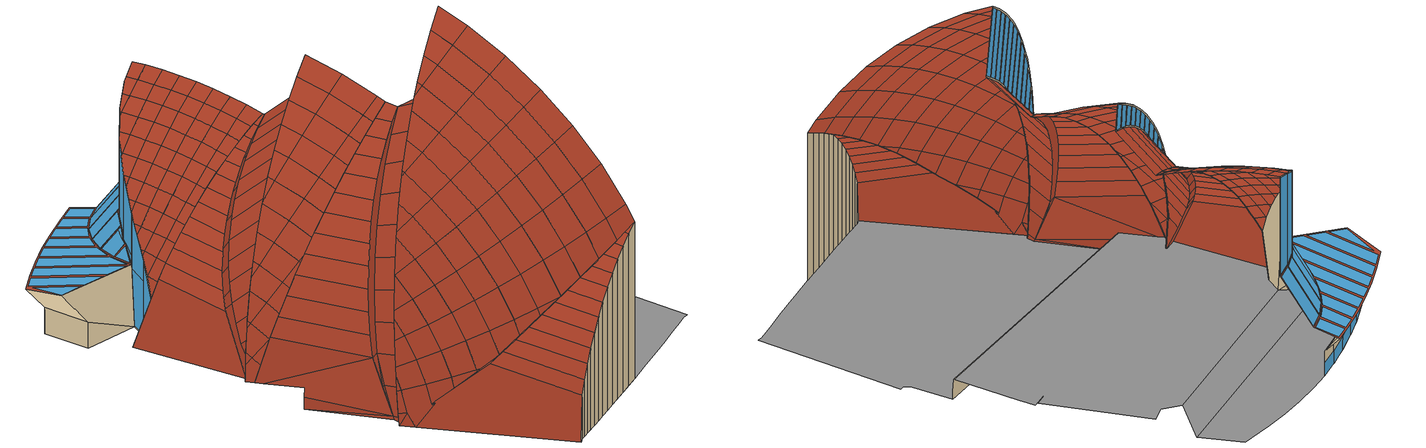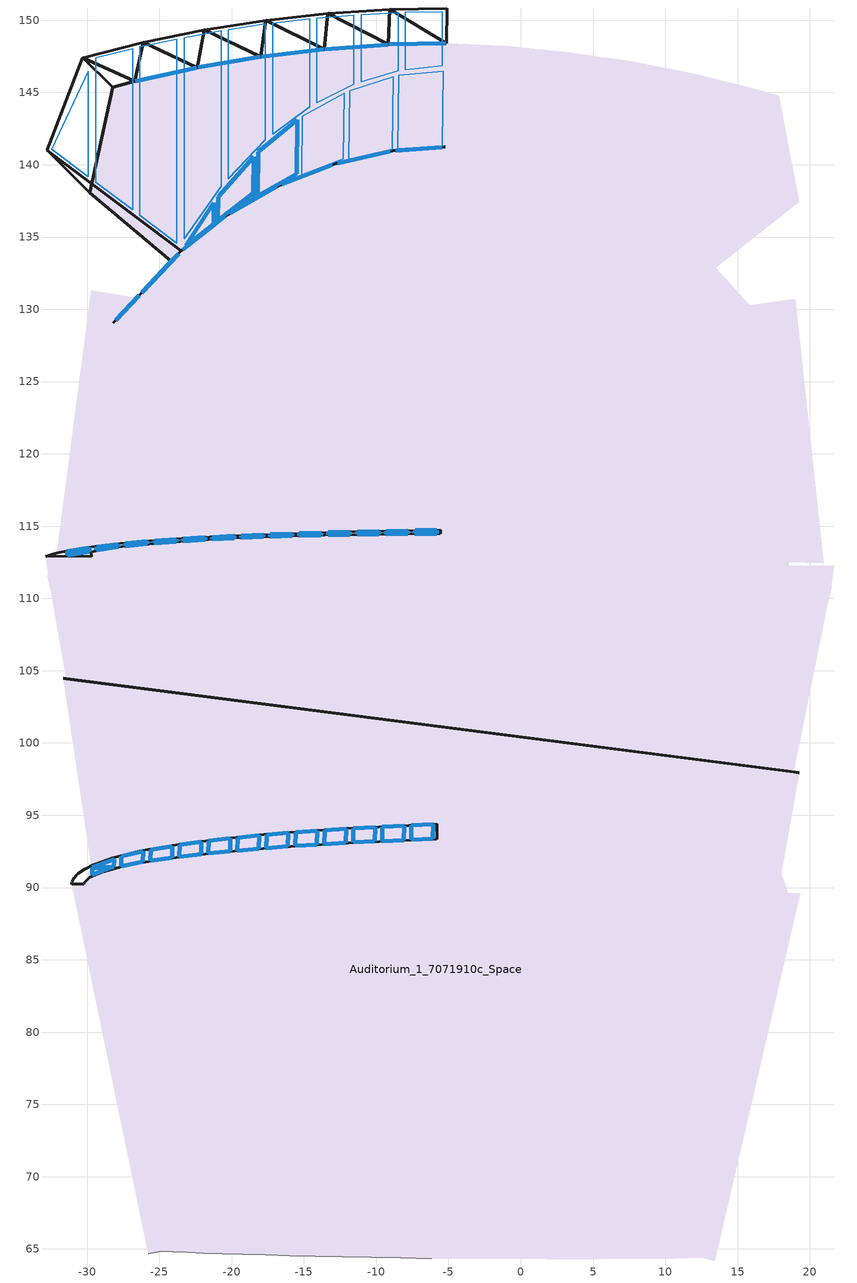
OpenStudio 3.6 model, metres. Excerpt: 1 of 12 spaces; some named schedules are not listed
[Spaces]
Auditorium_1_7071910c_Space
 floor to Plinth_3_8f3a25d9_Space: 18.99,130.73 20.95,112.45 18.55,112.49 18.55,112.3 21.7,112.26 21.48,110.92 21.53,110.92 21.24,109.69 18.89,98 -31.43,104.45 -32.47,110.36 -32.74,111.59 -32.68,111.59 -32.87,112.93 -29.72,112.9 -29.72,113.08 -32.11,113.1 -29.7,131.33 -26.56,130.8 -24.16,133.34 13.5,132.87 15.84,130.27 z16.51; -29.81,138.06,14.99 19.26,137.45,14.99 13.5,132.87,16.51 -24.16,133.34,16.51; 17.86,144.78 19.26,137.45 -29.81,138.06 -28.23,145.35 -26.69,145.77 -22.36,146.72 -17.99,147.47 -13.59,148 -9.17,148.32 -5.14,148.41 -1.12,148.22 3.29,147.79 7.68,147.15 12.03,146.3 16.34,145.23 z14.99
 floor to Plinth_2_af6b1b4c_Space: 19.25,97.95 18.02,90.94 18.5,89.61 19.35,89.6 13.42,64.17 12.51,64.38 10.7,64.34 8.28,64.31 5.3,64.3 1.85,64.3 -2.01,64.31 -6.18,64.34 -10.35,64.41 -14.21,64.5 -17.66,64.58 -20.63,64.67 -23.05,64.76 -24.87,64.84 -25.78,64.65 -31.07,90.23 -30.23,90.22 -29.72,91.53 -31.66,104.48 z13.16
 wall outside: -5.14,148.41 -9.17,148.32 -13.59,148 -17.99,147.47 -22.36,146.72 -26.69,145.77 -28.23,145.35 -29.81,138.06 z14.99:19.25; -5.56,114.75,54.81 -5.56,114.47,49.82 -8.31,114.45,48.98 -10.98,114.42,47.82 -13.57,114.37,46.36 -16.05,114.3,44.61 -18.39,114.22,42.57 -20.59,114.12,40.27 -22.62,114,37.73 -24.47,113.87,34.96 -26.12,113.72,31.99 -27.55,113.56,28.83 -28.77,113.39,25.53 -29.75,113.21,22.1 -29.72,112.9,16.51 -32.87,112.93,16.51 -32.43,113.07,18.99 -32.08,113.17,20.85 -31.2,113.35,24.23 -30.91,113.4,25.28 -29.45,113.61,29.38 -28.72,113.7,31.04 -27.72,113.81,33.21 -25.72,113.98,36.8 -23.46,114.15,40.19 -23.25,114.16,40.46 -20.97,114.29,43.25 -18.26,114.41,46.08 -15.34,114.52,48.67 -12.24,114.61,50.99 -8.97,114.69,53.05; -30.3,147.42,22.89 -28.23,145.35,19.25 -29.81,138.06,19.25 -32.75,141,24.43; -32.75,141,24.43 -29.81,138.06,19.25 -24.16,133.34,16.51 -23.53,134,25.52 -23.49,134.04,26.06; -31.43,104.45,16.51 -31.43,104.45,13.16 -31.66,104.48,13.16 -31.66,104.48,15.15; 18.89,98,16.51 19.22,97.96,14.45 19.22,97.96,13.38 19.25,97.95,13.16 -31.43,104.45,13.16 -31.43,104.45,16.51; -5.81,94.4,67.23 -5.82,93.36,54.68 -11.3,93.11,50.87 -14.97,92.9,47.75 -18.3,92.65,44.28 -21.26,92.37,40.51 -23.83,92.07,36.49 -25.99,91.75,32.24 -27.72,91.4,27.82 -29,91.04,23.28 -29.85,90.67,18.65 -30.24,90.28,13.98 -30.23,90.22,13.16 -31.07,90.23,13.16 -31.03,90.39,15.11 -30.88,90.68,18.62 -30.73,90.86,20.81 -30.59,90.98,22.32 -30.11,91.31,26.31 -29.62,91.57,29.57 -29.4,91.66,30.73 -28.25,92.07,35.8 -26.63,92.48,40.95 -26.34,92.54,41.7 -24.76,92.83,45.45 -23.01,93.1,48.96 -22.65,93.15,49.62 -20.32,93.42,53.29 -17.78,93.68,56.73 -16.46,93.79,58.27 -15.05,93.9,59.81 -12.13,94.09,62.55 -9.04,94.26,65.03; -30.3,147.42,22.89 -26.69,145.77,19.25 -28.23,145.35,19.25; -26.12,148.47,22.63 -26.69,145.77,19.25 -30.3,147.42,22.89; -29.81,138.06,19.25 -29.81,138.06,14.99 -24.16,133.34,16.51; -23.53,134,34.33 -23.53,134,25.52 -24.16,133.34,16.51 -26.56,130.8,16.51 -28.2,129.07,23.73 -27.12,130.21,27 -26.12,131.26,29.41 -25.77,131.64,30.24 -24.89,132.57,31.95 -24.19,133.3,33.26; -26.12,148.47,22.63 -22.36,146.72,19.25 -26.69,145.77,19.25; -21.89,149.33,22.41 -22.36,146.72,19.25 -26.12,148.47,22.63; -20.28,136.55,38.63 -20.28,136.55,27.98 -21.1,135.91,27.79 -23.48,134.04,26.08 -23.53,134,25.52 -23.53,134,34.33 -22.4,134.89,36.01 -21.36,135.7,37.33 -20.41,136.45,38.5; -21.89,149.33,22.41 -17.99,147.47,19.25 -22.36,146.72,19.25; -17.64,150,22.24 -17.99,147.47,19.25 -21.89,149.33,22.41; -16.7,138.58,42 -16.7,138.58,29.32 -18.36,137.64,29.04 -20.28,136.55,27.98 -20.28,136.55,38.63 -18.56,137.53,40.4 -18.24,137.71,40.72; -17.64,150,22.24 -13.59,148,19.25 -17.99,147.47,19.25; -13.35,150.48,22.11 -13.59,148,19.25 -17.64,150,22.24; -12.86,140.07,44.67 -12.86,140.07,30.18 -15.34,139.11,29.9 -16.7,138.58,29.32 -16.7,138.58,42 -15.89,138.89,42.67 -14.17,139.56,43.86 -13.4,139.86,44.37; -9.17,148.32,19.25 -13.59,148,19.25 -13.35,150.48,22.11; -9.04,150.76,22.03 -9.17,148.32,19.25 -13.35,150.48,22.11; -8.84,140.97,46.66 -8.84,140.97,30.63 -12.09,140.24,30.44 -12.86,140.07,30.18 -12.86,140.07,44.67 -10.78,140.53,45.81; -5.14,148.41,19.25 -9.17,148.32,19.25 -9.04,150.76,22.03; -5.11,150.84,22 -5.14,148.41,19.25 -9.04,150.76,22.03; -5.23,141.23,47.94 -5.23,141.23,30.7 -8.7,140.98,30.67 -8.84,140.97,30.63 -8.84,140.97,46.66 -8.05,141.02,47
 wall to Back_Of_House_1_8c325f1a_Space: -24.87,64.84,20.26 -25.78,64.65,13.16 -24.87,64.84,13.16; -24.04,64.8,22.37 -24.87,64.84,20.26 -24.87,64.84,13.16 -24.04,64.8,13.16; -23.05,64.76,24.41 -24.04,64.8,22.37 -24.04,64.8,13.16 -23.05,64.76,13.16; -21.92,64.71,26.36 -23.05,64.76,24.41 -23.05,64.76,13.16 -21.92,64.71,13.16; -20.63,64.67,28.23 -21.92,64.71,26.36 -21.92,64.71,13.16 -20.63,64.67,13.16; -19.21,64.63,29.99 -20.63,64.67,28.23 -20.63,64.67,13.16 -19.21,64.63,13.16; -17.66,64.58,31.64 -19.21,64.63,29.99 -19.21,64.63,13.16 -17.66,64.58,13.16; -17.66,64.58,31.64 -17.66,64.58,13.16 -15.99,64.54,13.16 -15.99,64.54,33.16; -15.99,64.54,33.16 -15.99,64.54,13.16 -14.21,64.5,13.16 -14.21,64.5,34.56; -14.21,64.5,34.56 -14.21,64.5,13.16 -12.32,64.46,13.16 -12.32,64.46,35.81; -12.32,64.46,35.81 -12.32,64.46,13.16 -10.35,64.41,13.16 -10.35,64.41,36.92; -10.35,64.41,36.92 -10.35,64.41,13.16 -8.3,64.38,13.16 -8.3,64.38,37.87; -8.3,64.38,37.87 -8.3,64.38,13.16 -6.18,64.34,13.16 -6.18,64.34,38.67
 window: -22.4,146.71 -26.65,145.78 / -18.03,147.46 -22.32,146.73 / -13.63,148 -17.95,147.47 / -9.21,148.32 -13.54,148 / -5.18,148.41 -9.13,148.32 z15.03:17.21; -29.85,113.51,27.37 -29.85,113.24,22.66 -31.36,113,18.08 -31.35,113.26,22.65; -28.39,91.36,27.24 -29.65,90.89,21.4 -29.64,91.38,27.24; -28.13,91.97,34.67 -28.14,91.4,27.75 -29.64,91.42,27.75; -27.84,113.76,32.28 -27.84,113.56,28.76 -29.35,113.32,24.18 -29.34,113.59,28.93; -26.4,130.98,28.3 -26.4,130.98,16.71 -28.03,129.25,23.73; -26.11,92.5,41.34 -26.13,91.77,32.5 -27.64,91.46,28.57 -27.62,92.16,36.97; -25.83,113.94,36.05 -25.84,113.77,32.99 -27.34,113.61,29.83 -27.34,113.81,33.38; -23.67,133.86,25.53 -24.29,133.2,16.71 -26.22,131.16,16.71 -26.22,131.16,25.53; -23.67,133.86,33.81 -23.67,133.86,25.55 -26.22,131.16,25.55 -26.22,131.16,28.78; -24.1,92.87,46.11 -24.12,92.07,36.46 -25.63,91.85,33.5 -25.61,92.62,42.79; -23.83,114.1,39.19 -23.83,113.94,36.35 -25.34,113.81,33.84 -25.33,113.99,36.93; -22.09,93.17,49.92 -22.12,92.31,39.64 -23.62,92.13,37.27 -23.6,92.96,47.21; -21.16,135.86,27.96 -23.37,134.13,26.39 -23.37,134.13,27.44; -20.44,136.42,38.19 -20.44,136.42,28.15 -23.37,134.13,27.46 -23.37,134.13,34.25; -21.83,114.22,41.8 -21.83,114.07,39.11 -23.33,113.97,37.05 -23.33,114.13,39.93; -21.24,135.91,27.53 -21.22,137.38,25.44 -23.16,134.41,26.15; -20.09,93.4,53.11 -20.11,92.51,42.37 -21.61,92.36,40.33 -21.59,93.23,50.82; -19.82,114.32,44.07 -19.83,114.17,41.43 -21.33,114.09,39.7 -21.32,114.25,42.42; -18.51,138.05,28.24 -18.48,140.55,24.66 -20.92,137.78,25.33 -20.94,136.15,27.66; -18.52,137.66,28.79 -18.51,138.04,28.25 -20.29,136.64,27.83; -16.88,138.48,41.61 -16.88,138.48,29.49 -20.11,136.64,28.95 -20.11,136.64,38.54; -18.08,93.61,55.9 -18.1,92.69,44.83 -19.61,92.56,42.99 -19.59,93.46,53.86; -17.82,114.41,46.09 -17.82,114.26,43.39 -19.33,114.19,41.93 -19.32,114.34,44.61; -15.51,139.38,29.35 -15.46,143.1,24.03 -18.15,140.88,24.57 -18.19,137.85,28.9; -16.08,93.79,58.3 -16.1,92.84,46.93 -17.6,92.73,45.36 -17.58,93.66,56.57; -15.82,114.49,47.91 -15.82,114.33,45.06 -17.32,114.27,43.82 -17.32,114.43,46.58; -13.04,139.99,44.34 -13.04,139.99,30.36 -16.51,138.65,29.97 -16.51,138.65,41.9; -14.07,93.93,60.36 -14.1,92.97,48.81 -15.6,92.88,47.4 -15.58,93.83,58.86; -13.81,114.55,49.49 -13.82,114.38,46.49 -15.32,114.34,45.43 -15.32,114.5,48.34; -12.07,94.06,62.23 -12.09,93.09,50.53 -13.6,93,49.25 -13.57,93.97,60.85; -11.81,114.61,50.94 -11.82,114.42,47.64 -13.32,114.39,46.79 -13.31,114.56,49.87; -9.03,140.92,46.36 -9.03,140.92,30.82 -12.66,140.11,30.61 -12.66,140.11,44.55; -10.07,94.17,63.89 -10.09,93.19,52.02 -11.59,93.12,50.91 -11.57,94.09,62.68; -9.81,114.65,52.22 -9.82,114.45,48.6 -11.32,114.43,47.89 -11.31,114.62,51.28; -8.06,94.27,65.38 -8.09,93.28,53.41 -9.59,93.21,52.37 -9.56,94.2,64.28; -7.81,114.69,53.36 -7.81,114.47,49.38 -9.32,114.46,48.8 -9.31,114.66,52.53; -5.43,141.22,47.66 -5.43,141.22,30.89 -8.64,140.98,30.87 -8.64,140.98,46.53; -6.06,94.36,66.76 -6.08,93.37,54.8 -7.59,93.3,53.76 -7.56,94.3,65.74; -5.81,114.73,54.4 -5.81,114.48,50.01 -7.31,114.47,49.55 -7.31,114.7,53.63
 roof outside: -32.09,112.18,20.17 -32.43,113.07,18.99 -32.87,112.93,16.51 -32.68,111.59,16.51 -32.11,110.88,19.1; -5.16,146.61,23.01 -5.11,150.84,22 -9.04,150.76,22.03 -13.35,150.48,22.11 -17.64,150,22.24 -21.89,149.33,22.41 -26.12,148.47,22.63 -30.3,147.42,22.89 -32.75,141,24.43 -23.49,134.04,26.06 -21.08,137.74,25.17 -18.32,140.87,24.42 -15.28,143.37,23.81 -12.03,145.19,23.37 -8.63,146.28,23.1; -31.86,109.58,23.89 -32.74,111.59,16.51 -32.47,110.36,16.51 -28.89,95.15,22.06; -30.55,109.56,23.89 -30.95,109.84,22.89 -32.11,110.88,19.1 -32.68,111.59,16.51 -32.74,111.59,16.51 -31.86,109.58,23.89; -32.47,110.36,16.51 -31.43,104.45,16.51 -31.66,104.48,15.15 -29.67,91.73,13.63 -28.89,95.15,22.06; -32.08,113.17,20.85 -32.43,113.07,18.99 -32.09,112.18,20.17; -28.12,128.03,27.45 -29.7,131.33,16.51 -32.11,113.1,16.51 -29.93,117.14,25.45; -29.93,117.14,25.45 -32.11,113.1,16.51 -29.72,113.08,16.51 -29.73,114.9,20.52 -28.74,116.05,23.06 -27.53,117.13,25.46 -29.7,117.3,25.79; -30.95,110.01,23.03 -32.09,112.18,20.17 -32.11,110.88,19.1 -30.95,109.84,22.89; -30.92,112.88,24.99 -31.2,113.35,24.23 -32.08,113.17,20.85 -32.09,112.18,20.17 -30.95,110.01,23.03; -5.71,102.49,49.85 -9.12,102.96,48.21 -12.38,103.5,46.3 -15.47,104.1,44.14 -18.38,104.76,41.73 -21.08,105.48,39.11 -23.56,106.25,36.27 -24.47,106.58,35.05 -25.8,107.08,33.2 -27.79,107.96,29.91 -29.51,108.88,26.47 -30.55,109.56,23.89 -31.86,109.58,23.89 -30.8,108.79,26.86 -29.49,108.03,29.73 -27.96,107.29,32.5 -26.2,106.58,35.14 -24.23,105.9,37.63 -22.06,105.27,39.96 -19.71,104.68,42.12 -17.18,104.13,44.09 -14.5,103.64,45.86 -11.68,103.2,47.41 -8.75,102.81,48.75; -30.8,108.79,26.86 -31.86,109.58,23.89 -28.89,95.15,22.06 -28.13,95.8,25.21; -31.66,104.48,13.16 -29.72,91.53,13.16 -29.67,91.73,13.63; -31.66,104.48,15.15 -31.66,104.48,13.16 -29.67,91.73,13.63; -30.91,113.4,25.28 -31.2,113.35,24.23 -30.92,112.88,24.99; -30.75,89.11,15.39 -31.07,90.23,13.16 -30.59,87.9,13.16; -31.03,90.39,15.11 -31.07,90.23,13.16 -30.75,89.11,15.39; -30.88,90.68,18.62 -31.03,90.39,15.11 -30.75,89.11,15.39 -30.74,90.07,18.82; -30.72,109.68,23.48 -30.95,110.01,23.03 -30.95,109.84,22.89; -29.48,111.03,27.94 -30.92,112.88,24.99 -30.95,110.01,23.03 -30.72,109.68,23.48 -30.55,109.56,23.89 -29.51,108.88,26.47; -29.45,113.61,29.38 -30.91,113.4,25.28 -30.92,112.88,24.99 -29.48,111.03,27.94; -30.73,90.86,20.81 -30.88,90.68,18.62 -30.74,90.07,18.82; -29.49,108.03,29.73 -30.8,108.79,26.86 -28.13,95.8,25.21 -27.11,96.43,28.26; -30.74,90.07,18.82 -30.75,89.11,15.39 -30.59,87.9,13.16 -29.54,85.33,17.04 -29.69,85.75,16.65 -29.68,86.67,19.96; -30.59,90.98,22.32 -30.73,90.86,20.81 -30.74,90.07,18.82 -29.68,86.67,19.96 -29.66,88.12,23.62; -30.11,91.31,26.31 -30.59,90.98,22.32 -29.66,88.12,23.62 -29.64,89.94,27.12; -29.57,85.57,17.2 -29.54,85.33,17.04 -30.59,87.9,13.16 -25.78,64.65,13.16 -24.87,64.84,20.26 -27.12,77.98,23.79; -29.67,91.73,13.63 -29.72,91.53,13.16 -30.23,90.22,13.16 -30.24,90.28,13.98; -28.76,93.44,17.87 -29.67,91.73,13.63 -30.24,90.28,13.98 -29.85,90.67,18.65; -29.62,91.57,29.57 -30.11,91.31,26.31 -29.64,89.94,27.12; -26.88,127.45,29.49 -28.12,128.03,27.45 -29.93,117.14,25.45 -29.7,117.3,25.79 -28.88,117.83,27.06 -28.43,118.08,27.77; -27.43,95.1,21.99 -28.76,93.44,17.87 -29.85,90.67,18.65 -29,91.04,23.28; -28.74,116.05,23.06 -29.73,114.9,20.52 -29.75,113.21,22.1 -28.77,113.39,25.53; -29.73,114.9,20.52 -29.72,113.08,16.51 -29.72,112.9,16.51 -29.75,113.21,22.1; -26.55,127.78,27.4 -27.14,128.19,26.28 -28.2,129.07,23.73 -26.56,130.8,16.51 -29.7,131.33,16.51 -28.12,128.03,27.45; -28.88,117.83,27.06 -29.7,117.3,25.79 -27.53,117.13,25.46 -26.55,117.81,27.06; -29.69,85.84,16.97 -29.69,85.75,16.65 -29.54,85.33,17.04; -29.68,86.67,19.96 -29.69,85.84,16.97 -28.36,82.92,19.5 -28.36,83.35,21.07; -29.69,85.84,16.97 -29.54,85.33,17.04 -29.57,85.57,17.2; -29.66,88.12,23.62 -29.68,86.67,19.96 -28.36,83.35,21.07 -28.34,84.94,25.07; -29.28,93.44,17.84 -29.67,91.73,13.63 -28.76,93.44,17.87; -29.64,89.94,27.12 -29.66,88.12,23.62 -28.34,84.94,25.07 -28.31,86.93,28.89; -29.4,91.66,30.73 -29.62,91.57,29.57 -29.64,89.94,27.12 -28.31,86.93,28.89 -28.28,89.31,32.47; -25.3,77.96,23.79 -26.51,79.69,22.3 -26.78,80.08,21.96 -28.36,82.92,19.5 -29.57,85.57,17.2 -27.12,77.98,23.79; -27.77,109.25,30.79 -29.48,111.03,27.94 -29.51,108.88,26.47 -27.79,107.96,29.91; -27.96,107.29,32.5 -29.49,108.03,29.73 -27.11,96.43,28.26 -25.85,97.03,31.2; -27.73,112.82,32.78 -28.72,113.7,31.04 -29.45,113.61,29.38 -29.48,111.03,27.94 -27.77,109.25,30.79; -28.25,92.07,35.8 -29.4,91.66,30.73 -28.28,89.31,32.47 -28.25,92.05,35.79; -27.43,95.1,21.99 -29.28,93.44,17.84 -28.76,93.44,17.87; -28.89,95.15,22.06 -29.28,93.44,17.84 -27.4,95.13,22.06; -25.98,95.98,26.2 -27.4,95.13,22.06 -27.43,95.1,21.99 -29,91.04,23.28 -27.72,91.4,27.82; -18.56,99.08,41.41 -20.7,98.63,39.12 -22.63,98.13,36.64 -24.36,97.6,34 -25.85,97.03,31.2 -27.11,96.43,28.26 -28.13,95.8,25.21 -28.89,95.15,22.06 -27.4,95.13,22.06 -25.98,95.98,26.2 -24.14,96.81,30.26 -21.9,97.6,34.13 -19.3,98.33,37.77 -16.35,99,41.16 -13.09,99.61,44.25 -9.54,100.15,47.02 -5.73,100.62,49.45 -8.26,100.44,48.44 -11.06,100.17,47.03 -13.72,99.86,45.38 -16.23,99.5,43.5; -26.98,118.78,29.75 -28.43,118.08,27.77 -28.88,117.83,27.06 -26.55,117.81,27.06 -26.06,118.11,27.91 -24.76,118.76,29.75; -27.55,113.56,28.83 -27.51,117.14,25.5 -28.74,116.05,23.06 -28.77,113.39,25.53; -27.72,113.81,33.21 -28.72,113.7,31.04 -27.73,112.82,32.78; -25.49,126.86,31.44 -26.88,127.45,29.49 -28.43,118.08,27.77 -26.98,118.78,29.75 -26.82,118.85,29.97; -28.36,83.35,21.07 -28.36,82.92,19.5 -26.78,80.08,21.96 -26.78,80.14,22.15; -28.34,84.94,25.07 -28.36,83.35,21.07 -26.78,80.14,22.15 -26.76,81.85,26.48; -28.31,86.93,28.89 -28.34,84.94,25.07 -26.76,81.85,26.48 -26.73,84,30.6; -28.28,89.31,32.47 -28.31,86.93,28.89 -26.73,84,30.6 -26.7,86.58,34.48; -28.25,92.05,35.79 -28.28,89.31,32.47 -26.7,86.58,34.48 -26.66,89.54,38.07; -26.63,92.48,40.95 -28.25,92.07,35.8 -28.25,92.05,35.79 -26.66,89.54,38.07; -27.12,130.21,27 -28.2,129.07,23.73 -27.14,128.19,26.28 -27.12,130.1,26.99; -5.48,121.26,43.81 -8.29,121.87,43.03 -11,122.51,42.01 -13.61,123.17,40.75 -16.08,123.86,39.26 -18.4,124.56,37.55 -20.55,125.27,35.64 -22.51,125.98,33.53 -24.27,126.69,31.25 -25.82,127.4,28.82 -26.55,127.78,27.4 -28.12,128.03,27.45 -26.88,127.45,29.49 -25.49,126.86,31.44 -23.96,126.26,33.29 -22.3,125.67,35.02 -20.51,125.08,36.62 -18.61,124.49,38.1 -16.61,123.91,39.44 -14.52,123.35,40.63 -12.34,122.79,41.67 -10.09,122.26,42.55 -7.79,121.74,43.27; -26.2,106.58,35.14 -27.96,107.29,32.5 -25.85,97.03,31.2 -24.36,97.6,34; -25.8,107.55,33.51 -27.77,109.25,30.79 -27.79,107.96,29.91 -25.8,107.08,33.2; -25.75,111.37,35.64 -27.73,112.82,32.78 -27.77,109.25,30.79 -25.8,107.55,33.51; -25.72,113.98,36.8 -27.72,113.81,33.21 -27.73,112.82,32.78 -25.75,111.37,35.64; -24.14,96.81,30.26 -25.98,95.98,26.2 -27.72,91.4,27.82 -25.99,91.75,32.24; -26.12,113.72,31.99 -26.06,118.11,27.91 -26.55,117.81,27.06 -27.51,117.14,25.5 -27.55,113.56,28.83; -25.8,129.23,29.49 -27.12,130.1,26.99 -27.14,128.19,26.28 -26.55,127.78,27.4 -25.82,127.4,28.82; -25.78,131.06,30.08 -26.12,131.26,29.41 -27.12,130.21,27 -27.12,130.1,26.99 -25.8,129.23,29.49; -26.03,76.44,25.5 -27.12,77.98,23.79 -24.87,64.84,20.26 -24.04,64.8,22.37; -6.18,64.34,38.67 -9.4,65.73,37.16 -12.46,67.29,35.48 -15.35,69,33.61 -18.07,70.86,31.59 -18.32,71.06,31.37 -20.58,72.93,29.31 -22.87,75.15,26.88 -24.95,77.49,24.31 -25.3,77.96,23.79 -27.12,77.98,23.79 -26.03,76.44,25.5 -24.8,74.94,27.14 -23.42,73.5,28.72 -21.91,72.12,30.23 -20.27,70.82,31.65 -18.52,69.6,32.98 -16.66,68.47,34.22 -14.71,67.43,35.34 -12.67,66.5,36.36 -10.56,65.66,37.25 -8.4,64.94,38.02; -25.09,119.44,32.03 -26.82,118.85,29.97 -26.98,118.78,29.75 -24.76,118.76,29.75 -24.4,118.91,30.27 -22.6,119.55,32.49 -24.66,119.57,32.49; -23.96,126.26,33.29 -25.49,126.86,31.44 -26.82,118.85,29.97 -25.09,119.44,32.03; -26.78,80.14,22.15 -26.78,80.08,21.96 -26.51,79.69,22.3; -26.76,81.85,26.48 -26.78,80.14,22.15 -26.51,79.69,22.3 -25.3,77.96,23.79 -24.95,77.49,24.31 -24.93,78.88,27.83; -26.73,84,30.6 -26.76,81.85,26.48 -24.93,78.88,27.83 -24.9,81.19,32.25; -26.7,86.58,34.48 -26.73,84,30.6 -24.9,81.19,32.25 -24.87,83.95,36.41; -26.66,89.54,38.07 -26.7,86.58,34.48 -24.87,83.95,36.41 -24.83,87.13,40.26; -26.34,92.54,41.7 -26.63,92.48,40.95 -26.66,89.54,38.07 -24.83,87.13,40.26 -24.78,90.7,43.76; -24.76,92.83,45.45 -26.34,92.54,41.7 -24.78,90.7,43.76; -24.23,105.9,37.63 -26.2,106.58,35.14 -24.36,97.6,34 -22.63,98.13,36.64; -25.77,131.64,30.24 -26.12,131.26,29.41 -25.78,131.06,30.08; -24.47,113.87,34.96 -24.4,118.91,30.27 -24.76,118.76,29.75 -26.06,118.11,27.91 -26.12,113.72,31.99; -24.8,74.94,27.14 -26.03,76.44,25.5 -24.04,64.8,22.37 -23.05,64.76,24.41; -21.9,97.6,34.13 -24.14,96.81,30.26 -25.99,91.75,32.24 -23.83,92.07,36.49; -24.25,128.38,31.88 -25.8,129.23,29.49 -25.82,127.4,28.82 -24.27,126.69,31.25; -24.47,106.58,35.05 -25.8,107.55,33.51 -25.8,107.08,33.2; -24.23,130.32,32.5 -25.78,131.06,30.08 -25.8,129.23,29.49 -24.25,128.38,31.88; -23.51,109.99,38.35 -25.75,111.37,35.64 -25.8,107.55,33.51 -24.47,106.58,35.05 -23.56,106.25,36.27; -24.21,132.29,33.04 -24.89,132.57,31.95 -25.77,131.64,30.24 -25.78,131.06,30.08 -24.23,130.32,32.5; -23.46,114.15,40.19 -25.72,113.98,36.8 -25.75,111.37,35.64 -23.51,109.99,38.35; -22.3,125.67,35.02 -23.96,126.26,33.29 -25.09,119.44,32.03 -24.66,119.57,32.49 -23.25,119.9,33.96; -24.93,78.88,27.83 -24.95,77.49,24.31 -22.87,75.15,26.88 -22.86,76.03,29.11; -24.9,81.19,32.25 -24.93,78.88,27.83 -22.86,76.03,29.11 -22.83,78.5,33.83; -24.87,83.95,36.41 -24.9,81.19,32.25 -22.83,78.5,33.83 -22.8,81.44,38.26; -24.19,133.3,33.26 -24.89,132.57,31.95 -24.21,132.29,33.04; -24.83,87.13,40.26 -24.87,83.95,36.41 -22.8,81.44,38.26 -22.75,84.82,42.36; -24.78,90.7,43.76 -24.83,87.13,40.26 -22.75,84.82,42.36 -22.71,88.62,46.08; -23.42,73.5,28.72 -24.8,74.94,27.14 -23.05,64.76,24.41 -21.92,64.71,26.36; -23.01,93.1,48.96 -24.76,92.83,45.45 -24.78,90.7,43.76 -22.71,88.62,46.08 -22.66,92.78,49.39; -23.25,119.9,33.96 -24.66,119.57,32.49 -22.6,119.55,32.49 -22.55,119.56,32.55 -20.52,120.06,34.75 -19.94,120.17,35.27 -21.83,120.19,35.27; -22.62,114,37.73 -22.55,119.56,32.55 -22.6,119.55,32.49 -24.4,118.91,30.27 -24.47,113.87,34.96; -22.49,127.59,34.13 -24.25,128.38,31.88 -24.27,126.69,31.25 -22.51,125.98,33.53; -22.47,129.63,34.78 -24.23,130.32,32.5 -24.25,128.38,31.88 -22.49,127.59,34.13; -22.06,105.27,39.96 -24.23,105.9,37.63 -22.63,98.13,36.64 -20.7,98.63,39.12; -22.44,131.69,35.34 -24.21,132.29,33.04 -24.23,130.32,32.5 -22.47,129.63,34.78; -22.42,133.78,35.81 -23.44,134.07,34.46 -23.53,134,34.33 -24.19,133.3,33.26 -24.21,132.29,33.04 -22.44,131.69,35.34; -19.3,98.33,37.77 -21.9,97.6,34.13 -23.83,92.07,36.49 -21.26,92.37,40.51; -21.04,108.7,40.9 -23.51,109.99,38.35 -23.56,106.25,36.27 -21.08,105.48,39.11; -20.99,113.19,42.88 -23.25,114.16,40.46 -23.46,114.15,40.19 -23.51,109.99,38.35 -21.04,108.7,40.9; -21.1,135.91,27.79 -21.08,137.74,25.17 -23.49,134.04,26.06 -23.48,134.04,26.08; -22.4,134.89,36.01 -23.44,134.07,34.46 -22.42,133.78,35.81; -23.42,73.5,28.72 -21.92,64.71,26.36 -20.63,64.67,28.23 -21.91,72.12,30.23; -20.51,125.08,36.62 -22.3,125.67,35.02 -23.25,119.9,33.96 -21.83,120.19,35.27 -21.31,120.27,35.74; -20.97,114.29,43.25 -23.25,114.16,40.46 -20.99,113.19,42.88; -22.65,93.15,49.62 -23.01,93.1,48.96 -22.66,92.78,49.39; -22.86,76.03,29.11 -22.87,75.15,26.88 -20.58,72.93,29.31 -20.57,73.34,30.34; -22.83,78.5,33.83 -22.86,76.03,29.11 -20.57,73.34,30.34 -20.54,75.94,35.32; -22.8,81.44,38.26 -22.83,78.5,33.83 -20.54,75.94,35.32 -20.5,79.05,40.01; -22.75,84.82,42.36 -22.8,81.44,38.26 -20.5,79.05,40.01 -20.46,82.63,44.34; -22.71,88.62,46.08 -22.75,84.82,42.36 -20.46,82.63,44.34 -20.41,86.65,48.28; -20.35,91.05,51.78 -22.66,92.78,49.39 -22.71,88.62,46.08 -20.41,86.65,48.28; -20.32,93.42,53.29 -22.65,93.15,49.62 -22.66,92.78,49.39 -20.35,91.05,51.78; -20.59,114.12,40.27 -20.52,120.06,34.75 -22.55,119.56,32.55 -22.62,114,37.73; -20.53,126.84,36.22 -22.49,127.59,34.13 -22.51,125.98,33.53 -20.55,125.27,35.64; -20.5,128.98,36.9 -22.47,129.63,34.78 -22.49,127.59,34.13 -20.53,126.84,36.22; -20.48,131.14,37.49 -22.44,131.69,35.34 -22.47,129.63,34.78 -20.5,128.98,36.9; -20.45,133.32,37.98 -22.42,133.78,35.81 -22.44,131.69,35.34 -20.48,131.14,37.49; -20.42,135.52,38.38 -21.36,135.7,37.33 -22.4,134.89,36.01 -22.42,133.78,35.81 -20.45,133.32,37.98; -19.71,104.68,42.12 -22.06,105.27,39.96 -20.7,98.63,39.12 -18.56,99.08,41.41; -21.91,72.12,30.23 -20.63,64.67,28.23 -19.21,64.63,29.99 -20.27,70.82,31.65; -21.31,120.27,35.74 -21.83,120.19,35.27 -19.94,120.17,35.27 -18.32,120.42,36.81 -16.69,120.62,38.08 -18.26,120.64,38.08 -19.27,120.53,37.37; -20.41,136.45,38.5 -21.36,135.7,37.33 -20.42,135.52,38.38; -18.61,124.49,38.1 -20.51,125.08,36.62 -21.31,120.27,35.74 -19.27,120.53,37.37; -16.35,99,41.16 -19.3,98.33,37.77 -21.26,92.37,40.51 -18.3,92.65,44.28; -18.36,137.64,29.04 -18.32,140.87,24.42 -21.08,137.74,25.17 -21.1,135.91,27.79 -20.28,136.55,27.98; -18.34,107.49,43.25 -21.04,108.7,40.9 -21.08,105.48,39.11 -18.38,104.76,41.73; -18.29,112.2,45.34 -20.99,113.19,42.88 -21.04,108.7,40.9 -18.34,107.49,43.25; -18.26,114.41,46.08 -20.97,114.29,43.25 -20.99,113.19,42.88 -18.29,112.2,45.34; -18.39,114.22,42.57 -18.32,120.42,36.81 -19.94,120.17,35.27 -20.52,120.06,34.75 -20.59,114.12,40.27; -20.57,73.34,30.34 -20.58,72.93,29.31 -18.32,71.06,31.37; -20.54,75.94,35.32 -20.57,73.34,30.34 -18.32,71.06,31.37 -18.07,70.86,31.59 -18.03,73.54,36.72; -18.38,126.16,38.14 -20.53,126.84,36.22 -20.55,125.27,35.64 -18.4,124.56,37.55; -20.5,79.05,40.01 -20.54,75.94,35.32 -18.03,73.54,36.72 -17.99,76.81,41.65; -18.35,128.37,38.85 -20.5,128.98,36.9 -20.53,126.84,36.22 -18.38,126.16,38.14; -18.32,130.62,39.46 -20.48,131.14,37.49 -20.5,128.98,36.9 -18.35,128.37,38.85; -20.46,82.63,44.34 -20.5,79.05,40.01 -17.99,76.81,41.65 -17.95,80.57,46.21; -18.3,132.89,39.97 -20.45,133.32,37.98 -20.48,131.14,37.49 -18.32,130.62,39.46; -20.41,86.65,48.28 -20.46,82.63,44.34 -17.95,80.57,46.21 -17.89,84.8,50.35; -18.27,135.18,40.39 -20.42,135.52,38.38 -20.45,133.32,37.98 -18.3,132.89,39.97; -18.24,137.49,40.7 -18.56,137.53,40.4 -20.28,136.55,38.63 -20.41,136.45,38.5 -20.42,135.52,38.38 -18.27,135.18,40.39; -17.84,89.43,54.02 -20.35,91.05,51.78 -20.41,86.65,48.28 -17.89,84.8,50.35; -17.78,93.68,56.73 -20.32,93.42,53.29 -20.35,91.05,51.78 -17.84,89.43,54.02; -20.27,70.82,31.65 -19.21,64.63,29.99 -17.66,64.58,31.64 -18.52,69.6,32.98; -17.18,104.13,44.09 -19.71,104.68,42.12 -18.56,99.08,41.41 -16.23,99.5,43.5; -16.61,123.91,39.44 -18.61,124.49,38.1 -19.27,120.53,37.37 -18.26,120.64,38.08 -17.14,120.72,38.85; -18.24,137.71,40.72 -18.56,137.53,40.4 -18.24,137.49,40.7; -18.52,69.6,32.98 -17.66,64.58,31.64 -15.99,64.54,33.16 -16.66,68.47,34.22; -16.06,125.53,39.88 -18.38,126.16,38.14 -18.4,124.56,37.55 -16.08,123.86,39.26; -16.05,114.3,44.61 -15.97,120.68,38.68 -16.69,120.62,38.08 -18.32,120.42,36.81 -18.39,114.22,42.57; -16.03,127.82,40.61 -18.35,128.37,38.85 -18.38,126.16,38.14 -16.06,125.53,39.88; -15.44,106.38,45.41 -18.34,107.49,43.25 -18.38,104.76,41.73 -15.47,104.1,44.14; -15.34,139.11,29.9 -15.28,143.37,23.81 -18.32,140.87,24.42 -18.36,137.64,29.04 -16.7,138.58,29.32; -16,130.15,41.25 -18.32,130.62,39.46 -18.35,128.37,38.85 -16.03,127.82,40.61; -15.38,111.29,47.58 -18.29,112.2,45.34 -18.34,107.49,43.25 -15.44,106.38,45.41; -15.97,132.5,41.77 -18.3,132.89,39.97 -18.32,130.62,39.46 -16,130.15,41.25; -13.09,99.61,44.25 -16.35,99,41.16 -18.3,92.65,44.28 -14.97,92.9,47.75; -15.94,134.87,42.2 -18.27,135.18,40.39 -18.3,132.89,39.97 -15.97,132.5,41.77; -15.34,114.52,48.67 -18.26,114.41,46.08 -18.29,112.2,45.34 -15.38,111.29,47.58; -15.91,137.26,42.52 -18.24,137.49,40.7 -18.27,135.18,40.39 -15.94,134.87,42.2; -17.14,120.72,38.85 -18.26,120.64,38.08 -16.69,120.62,38.08 -15.97,120.68,38.68 -13.49,120.85,40.34 -12.42,120.9,40.92 -13.46,120.91,40.92 -14.93,120.84,40.17; -15.89,138.89,42.67 -16.7,138.58,42 -18.24,137.71,40.72 -18.24,137.49,40.7 -15.91,137.26,42.52; -18.03,73.54,36.72 -18.07,70.86,31.59 -15.35,69,33.61 -15.33,71.3,38.02; -17.99,76.81,41.65 -18.03,73.54,36.72 -15.33,71.3,38.02 -15.28,74.72,43.17; -17.95,80.57,46.21 -17.99,76.81,41.65 -15.28,74.72,43.17 -15.24,78.66,47.94; -17.89,84.8,50.35 -17.95,80.57,46.21 -15.24,78.66,47.94 -15.18,83.07,52.26; -17.84,89.43,54.02 -17.89,84.8,50.35 -15.18,83.07,52.26 -15.12,87.91,56.11; -16.46,93.79,58.27 -17.78,93.68,56.73 -17.84,89.43,54.02 -15.12,87.91,56.11 -15.06,93.12,59.42; -14.5,103.64,45.86 -17.18,104.13,44.09 -16.23,99.5,43.5 -13.72,99.86,45.38; -14.52,123.35,40.63 -16.61,123.91,39.44 -17.14,120.72,38.85 -14.93,120.84,40.17; -16.66,68.47,34.22 -15.99,64.54,33.16 -14.21,64.5,34.56 -14.71,67.43,35.34; -15.05,93.9,59.81 -16.46,93.79,58.27 -15.06,93.12,59.42; -13.59,124.97,41.42 -16.06,125.53,39.88 -16.08,123.86,39.26 -13.61,123.17,40.75; -13.56,127.33,42.17 -16.03,127.82,40.61 -16.06,125.53,39.88 -13.59,124.97,41.42; -13.57,114.37,46.36 -13.49,120.85,40.34 -15.97,120.68,38.68 -16.05,114.3,44.61; -13.53,129.73,42.82 -16,130.15,41.25 -16.03,127.82,40.61 -13.56,127.33,42.17; -13.5,132.14,43.37 -15.97,132.5,41.77 -16,130.15,41.25 -13.53,129.73,42.82; -13.47,134.59,43.81 -15.94,134.87,42.2 -15.97,132.5,41.77 -13.5,132.14,43.37; -13.44,137.04,44.14 -15.91,137.26,42.52 -15.94,134.87,42.2 -13.47,134.59,43.81; -13.41,139.51,44.36 -14.17,139.56,43.86 -15.89,138.89,42.67 -15.91,137.26,42.52 -13.44,137.04,44.14; -12.35,105.38,47.34 -15.44,106.38,45.41 -15.47,104.1,44.14 -12.38,103.5,46.3; -12.29,110.47,49.6 -15.38,111.29,47.58 -15.44,106.38,45.41 -12.35,105.38,47.34; -12.24,114.61,50.99 -15.34,114.52,48.67 -15.38,111.29,47.58 -12.29,110.47,49.6; -15.33,71.3,38.02 -15.35,69,33.61 -12.46,67.29,35.48 -12.44,69.24,39.22; -12.09,140.24,30.44 -12.03,145.19,23.37 -15.28,143.37,23.81 -15.34,139.11,29.9 -12.86,140.07,30.18; -15.28,74.72,43.17 -15.33,71.3,38.02 -12.44,69.24,39.22 -12.39,72.79,44.57; -15.24,78.66,47.94 -15.28,74.72,43.17 -12.39,72.79,44.57 -12.34,76.89,49.53; -15.18,83.07,52.26 -15.24,78.66,47.94 -12.34,76.89,49.53 -12.28,81.47,54.03; -15.12,87.91,56.11 -15.18,83.07,52.26 -12.28,81.47,54.03 -12.22,86.51,58.02; -12.15,91.93,61.47 -15.06,93.12,59.42 -15.12,87.91,56.11 -12.22,86.51,58.02; -12.13,94.09,62.55 -15.05,93.9,59.81 -15.06,93.12,59.42 -12.15,91.93,61.47; -9.54,100.15,47.02 -13.09,99.61,44.25 -14.97,92.9,47.75 -11.3,93.11,50.87; -12.34,122.79,41.67 -14.52,123.35,40.63 -14.93,120.84,40.17 -13.46,120.91,40.92 -12.65,120.93,41.33; -14.71,67.43,35.34 -14.21,64.5,34.56 -12.32,64.46,35.81 -12.67,66.5,36.36; -11.68,103.2,47.41 -14.5,103.64,45.86 -13.72,99.86,45.38 -11.06,100.17,47.03; -13.4,139.86,44.37 -14.17,139.56,43.86 -13.41,139.51,44.36; -10.98,124.48,42.74 -13.59,124.97,41.42 -13.61,123.17,40.75 -11,122.51,42.01; -10.95,126.9,43.52 -13.56,127.33,42.17 -13.59,124.97,41.42 -10.98,124.48,42.74; -10.98,114.42,47.82 -10.9,120.93,41.77 -12.42,120.9,40.92 -13.49,120.85,40.34 -13.57,114.37,46.36; -10.92,129.36,44.18 -13.53,129.73,42.82 -13.56,127.33,42.17 -10.95,126.9,43.52; -10.89,131.83,44.74 -13.5,132.14,43.37 -13.53,129.73,42.82 -10.92,129.36,44.18; -10.86,134.34,45.19 -13.47,134.59,43.81 -13.5,132.14,43.37 -10.89,131.83,44.74; -10.83,136.86,45.53 -13.44,137.04,44.14 -13.47,134.59,43.81 -10.86,134.34,45.19; -12.65,120.93,41.33 -13.46,120.91,40.92 -12.42,120.9,40.92 -10.9,120.93,41.77 -8.23,120.96,42.93 -5.48,120.98,43.77 -7.92,120.97,43.12 -10.31,120.95,42.31; -10.8,139.39,45.76 -13.41,139.51,44.36 -13.44,137.04,44.14 -10.83,136.86,45.53; -10.78,140.53,45.81 -12.86,140.07,44.67 -13.4,139.86,44.37 -13.41,139.51,44.36 -10.8,139.39,45.76; -12.67,66.5,36.36 -12.32,64.46,35.81 -10.35,64.41,36.92 -10.56,65.66,37.25; -10.09,122.26,42.55 -12.34,122.79,41.67 -12.65,120.93,41.33 -10.31,120.95,42.31; -12.44,69.24,39.22 -12.46,67.29,35.48 -9.4,65.73,37.16 -9.38,67.37,40.3; -12.39,72.79,44.57 -12.44,69.24,39.22 -9.38,67.37,40.3 -9.33,71.05,45.84; -12.34,76.89,49.53 -12.39,72.79,44.57 -9.33,71.05,45.84 -9.28,75.28,50.97; -12.35,105.38,47.34 -12.38,103.5,46.3 -9.12,102.96,48.21 -9.1,104.48,49.05; -9.03,109.74,51.38 -12.29,110.47,49.6 -12.35,105.38,47.34 -9.1,104.48,49.05; -12.28,81.47,54.03 -12.34,76.89,49.53 -9.28,75.28,50.97 -9.22,80.03,55.62; -8.97,114.69,53.05 -12.24,114.61,50.99 -12.29,110.47,49.6 -9.03,109.74,51.38; -12.22,86.51,58.02 -12.28,81.47,54.03 -9.22,80.03,55.62 -9.15,85.23,59.76; -12.15,91.93,61.47 -12.22,86.51,58.02 -9.15,85.23,59.76 -9.09,90.84,63.33; -9.04,94.26,65.03 -12.13,94.09,62.55 -12.15,91.93,61.47 -9.09,90.84,63.33; -8.7,140.98,30.67 -8.63,146.28,23.1 -12.03,145.19,23.37 -12.09,140.24,30.44 -8.84,140.97,30.63; -8.75,102.81,48.75 -11.68,103.2,47.41 -11.06,100.17,47.03 -8.26,100.44,48.44; -5.73,100.62,49.45 -9.54,100.15,47.02 -11.3,93.11,50.87 -7.45,93.28,53.55; -8.26,124.07,43.85 -10.98,124.48,42.74 -11,122.51,42.01 -8.29,121.87,43.03; -8.31,114.45,48.98 -8.23,120.96,42.93 -10.9,120.93,41.77 -10.98,114.42,47.82; -8.23,126.54,44.64 -10.95,126.9,43.52 -10.98,124.48,42.74 -8.26,124.07,43.85; -8.2,129.04,45.32 -10.92,129.36,44.18 -10.95,126.9,43.52 -8.23,126.54,44.64; -8.17,131.57,45.89 -10.89,131.83,44.74 -10.92,129.36,44.18 -8.2,129.04,45.32; -8.14,134.12,46.34 -10.86,134.34,45.19 -10.89,131.83,44.74 -8.17,131.57,45.89; -8.1,136.69,46.69 -10.83,136.86,45.53 -10.86,134.34,45.19 -8.14,134.12,46.34; -8.07,139.28,46.92 -10.8,139.39,45.76 -10.83,136.86,45.53 -8.1,136.69,46.69; -8.05,141.02,47 -8.84,140.97,46.66 -10.78,140.53,45.81 -10.8,139.39,45.76 -8.07,139.28,46.92; -10.56,65.66,37.25 -10.35,64.41,36.92 -8.3,64.38,37.87 -8.4,64.94,38.02; -7.79,121.74,43.27 -10.09,122.26,42.55 -10.31,120.95,42.31 -7.92,120.97,43.12; -9.38,67.37,40.3 -9.4,65.73,37.16 -6.18,64.34,38.67 -6.16,65.7,41.27; -9.33,71.05,45.84 -9.38,67.37,40.3 -6.16,65.7,41.27 -6.12,69.48,46.97; -9.28,75.28,50.97 -9.33,71.05,45.84 -6.12,69.48,46.97 -6.06,73.84,52.25; -9.22,80.03,55.62 -9.28,75.28,50.97 -6.06,73.84,52.25 -6,78.73,57.05; -9.15,85.23,59.76 -9.22,80.03,55.62 -6,78.73,57.05 -5.94,84.09,61.3; -9.09,90.84,63.33 -9.15,85.23,59.76 -5.94,84.09,61.3 -5.86,89.87,64.98; -9.1,104.48,49.05 -9.12,102.96,48.21 -5.71,102.49,49.85 -5.69,103.71,50.53; -5.63,109.1,52.91 -9.03,109.74,51.38 -9.1,104.48,49.05 -5.69,103.71,50.53; -5.81,94.4,67.23 -9.04,94.26,65.03 -9.09,90.84,63.33 -5.86,89.87,64.98; -5.56,114.75,54.81 -8.97,114.69,53.05 -9.03,109.74,51.38 -5.63,109.1,52.91; -5.71,102.49,49.85 -8.75,102.81,48.75 -8.26,100.44,48.44 -5.73,100.62,49.45; -5.23,141.23,30.7 -5.16,146.61,23.01 -8.63,146.28,23.1 -8.7,140.98,30.67; -8.4,64.94,38.02 -8.3,64.38,37.87 -6.18,64.34,38.67; -5.56,114.47,49.82 -5.48,120.98,43.77 -8.23,120.96,42.93 -8.31,114.45,48.98; -8.26,124.07,43.85 -8.29,121.87,43.03 -5.48,121.26,43.81 -5.45,123.73,44.72; -8.23,126.54,44.64 -8.26,124.07,43.85 -5.45,123.73,44.72 -5.42,126.24,45.52; -5.38,128.78,46.21 -8.2,129.04,45.32 -8.23,126.54,44.64 -5.42,126.24,45.52; -5.35,131.35,46.79 -8.17,131.57,45.89 -8.2,129.04,45.32 -5.38,128.78,46.21; -5.32,133.94,47.26 -8.14,134.12,46.34 -8.17,131.57,45.89 -5.35,131.35,46.79; -5.29,136.56,47.61 -8.1,136.69,46.69 -8.14,134.12,46.34 -5.32,133.94,47.26; -5.26,139.18,47.84 -8.07,139.28,46.92 -8.1,136.69,46.69 -5.29,136.56,47.61; -5.23,141.23,47.94 -8.05,141.02,47 -8.07,139.28,46.92 -5.26,139.18,47.84; -5.48,121.26,43.81 -7.79,121.74,43.27 -7.92,120.97,43.12 -5.48,120.98,43.77; -5.82,93.36,54.68 -5.73,100.62,49.45 -7.45,93.28,53.55
 skylight: -29.91,139.18,24.86 -29.91,146.46,23.12 -32.45,141.08,24.41; -26.85,136.88,25.4 -26.85,148.03,22.73 -29.41,147.39,22.89 -29.41,138.8,24.94; -23.79,134.58,25.94 -23.79,148.69,22.57 -26.35,148.15,22.7 -26.35,136.5,25.48; -23.29,134.87,25.87 -20.73,138.5,24.99 -20.73,149.26,22.42 -23.29,148.79,22.54; -20.23,139.04,24.86 -17.66,141.72,24.21 -17.66,149.74,22.3 -20.23,149.34,22.4; -14.6,144.01,23.66 -14.6,150.09,22.2 -17.16,149.8,22.28 -17.16,142.11,24.12; -12.27,140.41,30.07 -12.22,144.96,23.57 -15.1,143.35,23.96 -15.15,139.3,29.76; -11.54,145.57,23.27 -11.54,150.35,22.13 -14.1,150.14,22.19 -14.1,144.29,23.59; -8.89,141.07,30.46 -8.83,146.1,23.28 -11.83,145.13,23.52 -11.89,140.4,30.29; -8.48,146.5,23.04 -8.48,150.52,22.08 -11.04,150.38,22.12 -11.04,145.75,23.23; -5.43,141.33,30.53 -5.36,146.48,23.18 -8.43,146.18,23.26 -8.49,141.11,30.5; -5.41,146.83,22.95 -5.41,150.59,22.06 -7.98,150.54,22.08 -7.98,146.59,23.02
[Building]
Unnamed: North Axis {deg}=0; Default Construction Set=Default Generic Construction Set; Standards Building Type=MediumOffice
[Site]
Site 1: Terrain=City
[Site:WaterMainsTemperature]
Calculation Method=CorrelationFromWeatherFile
[Material]
Name | Roughness | Thickness {m} | Conductivity {W/m-K} | Density {kg/m3} | Specific Heat {J/kg-K} | Thermal Absorptance | Solar Absorptance | Visible Absorptance
Generic Roof Membrane | MediumRough | 0.01 | 0.16 | 1120 | 1460 | 0.9 | 0.65 | 0.65
Generic Acoustic Tile | MediumSmooth | 0.02 | 0.06 | 368 | 590 | 0.9 | 0.2 | 0.2
Generic 25mm Wood | MediumSmooth | 0.0254 | 0.15 | 608 | 1630 | 0.9 | 0.5 | 0.5
Generic HW Concrete | MediumRough | 0.2 | 1.95 | 2240 | 900 | 0.9 | 0.8 | 0.8
Generic Gypsum Board | MediumSmooth | 0.0127 | 0.16 | 800 | 1090 | 0.9 | 0.5 | 0.5
Generic Wall Air Gap | Smooth | 0.1 | 0.667 | 1.28 | 1000 | 0.9 | 0.7 | 0.7
Generic Ceiling Air Gap | Smooth | 0.1 | 0.556 | 1.28 | 1000 | 0.9 | 0.7 | 0.7
Generic Brick | MediumRough | 0.1 | 0.9 | 1920 | 790 | 0.9 | 0.65 | 0.65
Generic 50mm Insulation | MediumRough | 0.05 | 0.03 | 43 | 1210 | 0.9 | 0.7 | 0.7
Generic Painted Metal | Smooth | 0.0015 | 45 | 7690 | 410 | 0.9 | 0.5 | 0.5
Generic LW Concrete | MediumRough | 0.1 | 0.53 | 1280 | 840 | 0.9 | 0.8 | 0.8
Generic 25mm Insulation | MediumRough | 0.025 | 0.03 | 43 | 1210 | 0.9 | 0.7 | 0.7
Material 1 | Smooth | 0.1 | 0.1 | 0.1 | 100 |  | 0.65 | 0.65
[WindowMaterial:Gas]
Generic Window Air Gap: Gas Type=Air; Thickness {m}=0.0127
[WindowMaterial:Glazing] Optical Data Type=SpectralAverage; Thickness {m}=0.006; Infrared Transmittance at Normal Incidence=0; Front Side Infrared Hemispherical Emissivity=0.84; Conductivity {W/m-K}=1; Dirt Correction Factor for Solar and Visible Transmittance=1; Solar Diffusing=No
Name | Solar Transmittance at Normal Incidence | Front Side Solar Reflectance at Normal Incidence | Back Side Solar Reflectance at Normal Incidence | Visible Transmittance at Normal Incidence | Front Side Visible Reflectance at Normal Incidence | Back Side Visible Reflectance at Normal Incidence | Back Side Infrared Hemispherical Emissivity
Generic Low-e Glass | 0.45 | 0.36 | 0.36 | 0.71 | 0.21 | 0.21 | 0.047
Generic Clear Glass | 0.77 | 0.07 | 0.07 | 0.88 | 0.08 | 0.08 | 0.84
[Construction]
Generic Interior Door: Generic 25mm Wood
Generic Single Pane: Generic Clear Glass
Generic Shade: Material 1
Generic Interior Ceiling: Generic LW Concrete, Generic Ceiling Air Gap, Generic Acoustic Tile
Generic Interior Wall: Generic Gypsum Board, Generic Wall Air Gap, Generic Gypsum Board
Generic Exposed Floor: Generic Painted Metal, Generic Ceiling Air Gap, Generic 50mm Insulation, Generic LW Concrete
Generic Interior Floor: Generic Acoustic Tile, Generic Ceiling Air Gap, Generic LW Concrete
Generic Ground Slab: Generic 50mm Insulation, Generic HW Concrete
Generic Roof: Generic Roof Membrane, Generic 50mm Insulation, Generic LW Concrete, Generic Ceiling Air Gap, Generic Acoustic Tile
Generic Exterior Wall: Generic Brick, Generic LW Concrete, Generic 50mm Insulation, Generic Wall Air Gap, Generic Gypsum Board
Generic Underground Wall: Generic 50mm Insulation, Generic HW Concrete, Generic Wall Air Gap, Generic Gypsum Board
Generic Underground Roof: Generic 50mm Insulation, Generic HW Concrete, Generic Ceiling Air Gap, Generic Acoustic Tile
Generic Double Pane: Generic Low-e Glass, Generic Window Air Gap, Generic Clear Glass
Generic Exterior Door: Generic Painted Metal, Generic 25mm Insulation, Generic Painted Metal
[Construction:AirBoundary]
Generic Air Boundary: None, 0
[DefaultConstructionSet]
Default Generic Construction Set: Default Exterior Surface Constructions=Default Surface Constructions 2; Default Interior Surface Constructions=Default Surface Constructions 1; Default Ground Contact Surface Constructions=Default Surface Constructions 3; Default Exterior SubSurface Constructions=Default Sub Surface Constructions 2; Default Interior SubSurface Constructions=Default Sub Surface Constructions 1; Interior Partition Construction=Generic Air Boundary; Space Shading Construction=Generic Shade; Adiabatic Surface Construction=Generic Interior Wall
[DefaultSurfaceConstructions]
Name | Floor Construction | Wall Construction | Roof Ceiling Construction
Default Surface Constructions 1 | Generic Interior Floor | Generic Interior Wall | Generic Interior Ceiling
Default Surface Constructions 2 | Generic Exposed Floor | Generic Exterior Wall | Generic Roof
Default Surface Constructions 3 | Generic Ground Slab | Generic Underground Wall | Generic Underground Roof
[DefaultSubSurfaceConstructions]
Name | Fixed Window Construction | Operable Window Construction | Door Construction | Glass Door Construction | Overhead Door Construction | Skylight Construction
Default Sub Surface Constructions 1 | Generic Single Pane | Generic Single Pane | Generic Interior Door | Generic Single Pane
Default Sub Surface Constructions 2 | Generic Double Pane | Generic Double Pane | Generic Exterior Door | Generic Double Pane | Generic Exterior Door | Generic Double Pane
[SpaceType]
Generic Office Program: Design Specification Outdoor Air Object=Generic Office Ventilation
[People:Definition]
Generic Office People: Number of People Calculation Method=People/Area; People per Space Floor Area {person/m2}=0.0565; Fraction Radiant=0.3; Sensible Heat Fraction=Autocalculate
[People]
Generic Office People: People Definition=Generic Office People; Space or SpaceType=Generic Office Program; Number of People Schedule=Generic Office Occupancy; Activity Level Schedule=Seated Adult Activity; Multiplier=1
[Lights:Definition]
Generic Office Lighting: Design Level Calculation Method=Watts/Area; Watts per Space Floor Area {W/m2}=10.55; Fraction Radiant=0.7; Fraction Visible=0.2; Return Air Fraction=0
[Lights]
Generic Office Lighting: Lights Definition=Generic Office Lighting; Space or SpaceType=Generic Office Program; Schedule=Generic Office Lighting; Fraction Replaceable=1
[ElectricEquipment:Definition]
Generic Office Equipment: Design Level Calculation Method=Watts/Area; Watts per Space Floor Area {W/m2}=10.33; Fraction Latent=0; Fraction Radiant=0.5; Fraction Lost=0
[ElectricEquipment]
Generic Office Equipment: Electric Equipment Definition=Generic Office Equipment; Space or SpaceType=Generic Office Program; Schedule=Generic Office Equipment
[SpaceInfiltration:DesignFlowRate]
Generic Office Infiltration: Space or SpaceType=Generic Office Program; Schedule=Generic Office Infiltration; Design Flow Rate Calculation Method=Flow/ExteriorArea; Flow per Exterior Surface Area {m3/s-m2}=0.0002266; Constant Term Coefficient=1; Temperature Term Coefficient=0; Velocity Term Coefficient=0
[DesignSpecification:OutdoorAir]
Generic Office Ventilation: Outdoor Air Flow per Person {m3/s-person}=0.00236; Outdoor Air Flow per Floor Area {m3/s-m2}=0.000305; Outdoor Air Flow Rate {m3/s}=0; Outdoor Air Flow Air Changes per Hour {1/hr}=0
[Space]
Auditorium_1_7071910c_Space: Space Type=Generic Office Program; Building Story=Level 3; Thermal Zone=Auditorium_1_7071910c
[ThermalZone]
Auditorium_1_7071910c: Ceiling Height {m}=54.0763; Volume {m3}=95632.4; Thermostat=Generic Office Setpoints; Use Ideal Air Loads=No
[BuildingStory]
Level 3
[ThermostatSetpoint:DualSetpoint]
Generic Office Setpoints: Heating Setpoint Temperature Schedule=Generic Office Heating; Cooling Setpoint Temperature Schedule=Generic Office Cooling
[Schedule:Ruleset]
Name | Default Day Schedule | Summer Design Day Schedule | Winter Design Day Schedule | Holiday Schedule
Generic Office Occupancy | OfficeMedium BLDG_OCC_SCH_Default | OfficeMedium BLDG_OCC_SCH_SmrDsn 1 | OfficeMedium BLDG_OCC_SCH_WntrDsn 1 | OfficeMedium BLDG_OCC_SCH_Default 1
Generic Office Heating | OfficeMedium HTGSETP_SCH_YES_OPTIMUM_Default | OfficeMedium HTGSETP_SCH_YES_OPTIMUM_Default_SmrDsn 1 | OfficeMedium HTGSETP_SCH_YES_OPTIMUM_WntrDsn 1 | OfficeMedium HTGSETP_SCH_YES_OPTIMUM_Default 1
Generic Office Equipment | OfficeMedium BLDG_EQUIP_SCH_2013_Sun | OfficeMedium BLDG_EQUIP_SCH_2013_SmrDsn 1 | OfficeMedium BLDG_EQUIP_SCH_2013_WntrDsn 1 | OfficeMedium BLDG_EQUIP_SCH_2013_Sat 1
Generic Office Lighting | OfficeMedium BLDG_LIGHT_SCH_2013_Sun | OfficeMedium BLDG_LIGHT_SCH_2013_SmrDsn 1 | OfficeMedium BLDG_LIGHT_SCH_2013_WntrDsn 1 | OfficeMedium BLDG_LIGHT_SCH_2013_Sat 1
Generic Office Cooling | OfficeMedium CLGSETP_SCH_YES_OPTIMUM_Default | OfficeMedium CLGSETP_SCH_YES_OPTIMUM_SmrDsn 1 | OfficeMedium CLGSETP_SCH_YES_OPTIMUM_Default_WntrDsn 1 | OfficeMedium CLGSETP_SCH_YES_OPTIMUM_Default 1
Generic Office Infiltration | OfficeMedium INFIL_SCH_PNNL_Default | OfficeMedium INFIL_SCH_PNNL_Wkdy_SmrDsn 1 | OfficeMedium INFIL_SCH_PNNL_Sat_WntrDsn 1 | OfficeMedium INFIL_SCH_PNNL_Default 1
Seated Adult Activity | Seated Adult Activity_Day Schedule
[Schedule:Day]
OfficeMedium BLDG_OCC_SCH_Default; OfficeMedium BLDG_OCC_SCH_Default 1: 6, 0, 0, 18, 0, 0.05, 24, 0, 0
OfficeMedium BLDG_OCC_SCH_SmrDsn 1: 6, 0, 0, 22, 0, 1, 24, 0, 0.05
OfficeMedium BLDG_OCC_SCH_WntrDsn 1: 24, 0, 0
OfficeMedium HTGSETP_SCH_YES_OPTIMUM_Default; OfficeMedium HTGSETP_SCH_YES_OPTIMUM_Default 1; OfficeMedium HTGSETP_SCH_YES_OPTIMUM_Default_SmrDsn 1: 24, 0, 15.6
OfficeMedium HTGSETP_SCH_YES_OPTIMUM_WntrDsn 1: 5, 0, 15.6, 6, 0, 17.6, 7, 0, 19.6, 22, 0, 21, 24, 0, 15.6
OfficeMedium BLDG_LIGHT_SCH_2013_Sun: 6, 0, 0.05, 18, 0, 0.0431163, 24, 0, 0.05
OfficeMedium CLGSETP_SCH_YES_OPTIMUM_Default; OfficeMedium CLGSETP_SCH_YES_OPTIMUM_Default 1; OfficeMedium CLGSETP_SCH_YES_OPTIMUM_Default_WntrDsn 1: 24, 0, 26.7
OfficeMedium CLGSETP_SCH_YES_OPTIMUM_SmrDsn 1: 5, 0, 26.7, 6, 0, 25.7, 7, 0, 25, 22, 0, 24, 24, 0, 26.7
Seated Adult Activity_Day Schedule: 24, 0, 120
[Schedule:Rule] Apply Sunday=No; Date Specification Type=DateRange; Start Month=1; Start Day=1; End Month=12; End Day=31
Name | Schedule Ruleset | Rule Order | Day Schedule | Apply Monday | Apply Tuesday | Apply Wednesday | Apply Thursday | Apply Friday | Apply Saturday
Schedule Rule 1 | Generic Office Occupancy | 0 | Schedule Day 1 | Yes | Yes | Yes | Yes | Yes | No
Schedule Rule 2 | Generic Office Occupancy | 1 | Schedule Day 2 | No | No | No | No | No | Yes
Schedule Rule 3 | Generic Office Heating | 0 | Schedule Day 3 | Yes | Yes | Yes | Yes | Yes | No
Schedule Rule 4 | Generic Office Heating | 1 | Schedule Day 4 | No | No | No | No | No | Yes
Schedule Rule 9 | Generic Office Cooling | 0 | Schedule Day 9 | Yes | Yes | Yes | Yes | Yes | No
Schedule Rule 10 | Generic Office Cooling | 1 | Schedule Day 10 | No | No | No | No | No | Yes
